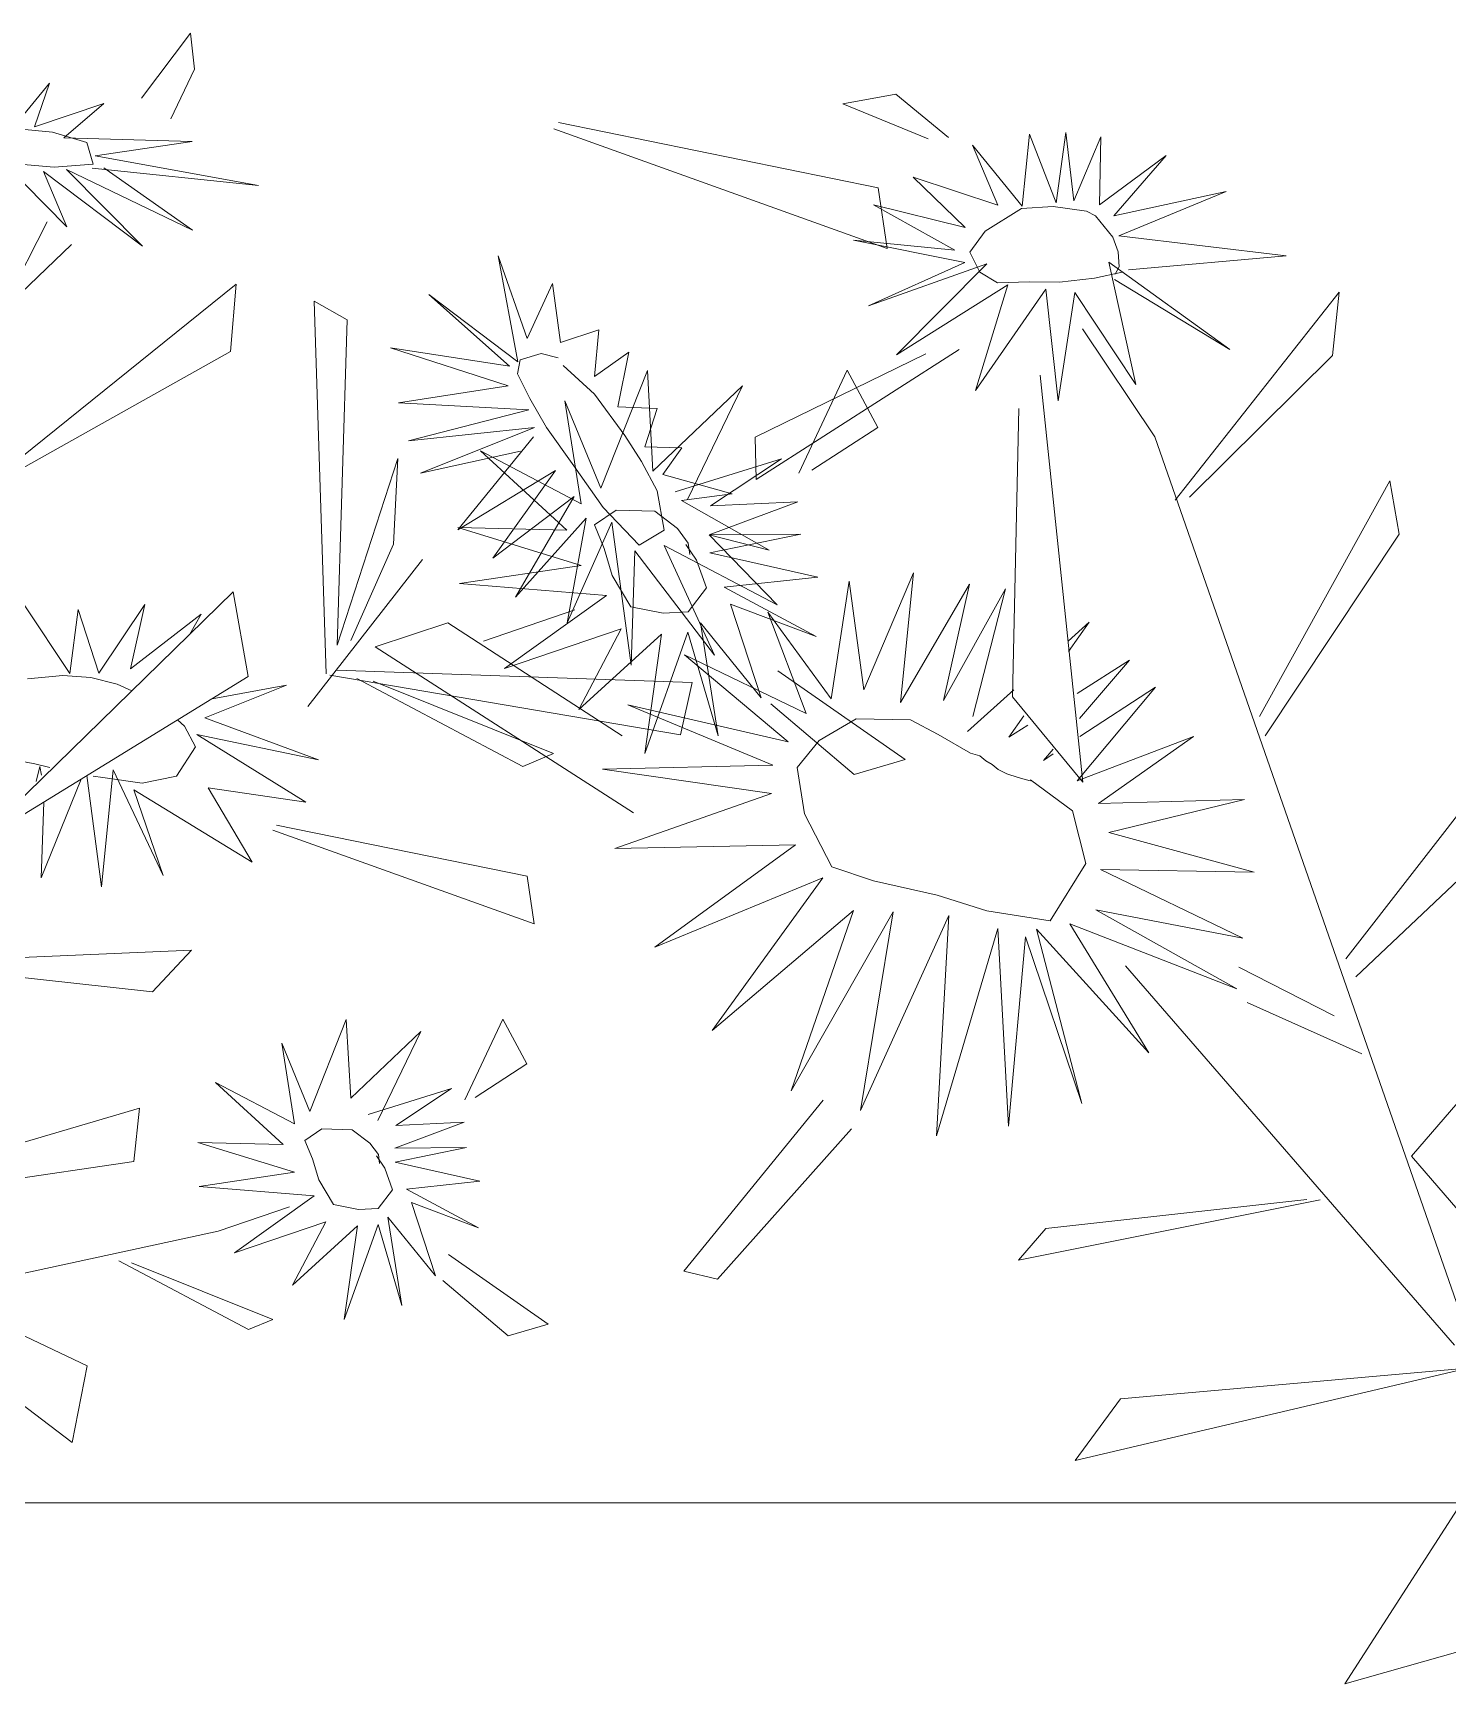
# Model space of a CAD drawing. Header units: millimetres. Extents: x 3614 to 12428, y -844 to 6844.
# Drawn here: x 5508.617 to 5508.7493, y -474.1599 to -474.0055 of the extents above; entities that cross this region are included whole.
import ezdxf

# ---------------------------------------------------------------- set-up
doc = ezdxf.new("R2010")
doc.units = ezdxf.units.MM
doc.header["$LTSCALE"] = 40
doc.header["$MEASUREMENT"] = 0
doc.layers.get('0').update_dxf_attribs({"linetype": 'CONTINUOUS', "lineweight": 20})
doc.layers.add('Hatch', color=42, linetype='CONTINUOUS', lineweight=15)
doc.layers.add('landscaping', color=3, linetype='CONTINUOUS', lineweight=13)

# ---------------------------------------------------------------- blocks, each defined once
blk = doc.blocks.new('margarita')
at = {"layer": 'landscaping', "color": 86, "linetype": 'Continuous'}
for p, q in [((99.49688093906708, 207.2201196195241), (99.51360220290123, 207.2339131926935)), ((99.53031811175224, 207.2308639009253), (99.50332869480292, 207.2197130841956)), ((99.51360220290123, 207.2339131926935), (99.53031811175224, 207.2308639009253)), ((99.51631449051048, 207.1850031901784), (99.62187697566222, 207.2228961088127)), ((99.6204042191329, 207.2249563741366), (99.5191969427814, 207.2042447606416)), ((99.5191969427814, 207.2042447606416), (99.51631449051048, 207.1850031901784)), ((99.37321339031547, 207.1712214539577), (99.37535788919115, 207.1511020485603)), ((99.42513771189131, 207.1053350306001), (99.37321339031547, 207.1712214539577)), ((99.43160235658723, 207.125398115781), (99.45447021630629, 207.1595921862732)), ((99.55778343350849, 207.1118205441271), (99.49348139871944, 207.153019702517)), ((99.37535788919115, 207.1511020485603), (99.42054645176444, 207.1062466639941)), ((99.50408664023031, 207.1516688870242), (99.55805391690765, 207.1252456772266)), ((99.4543852000016, 207.0159543611393), (99.46786367074913, 207.1448739763589)), ((99.52892754416962, 207.1464953635664), (99.51925044722358, 207.1283565848949)), ((99.54429598068148, 207.113817105577), (99.52892754416962, 207.1464953635664)), ((99.47465873755036, 207.1343530061961), (99.47663818579343, 207.0430375763354)), ((99.51925044722358, 207.1283565848949), (99.5401404115734, 207.1147625374301)), ((99.43160235658723, 207.125398115781), (99.32878207112957, 206.8303359649322)), ((99.55805391690765, 207.1252456772266), (99.55778343350849, 207.1118205441271)), ((99.35713951811695, 207.1114702909357), (99.35422210382404, 207.0945800595919)), ((99.39837136991716, 207.0367845331086), (99.35713951811695, 207.1114702909357)), ((99.35422210382404, 207.0945800595919), (99.39665870355024, 207.0306757739947)), ((99.65536276510142, 207.0665017790303), (99.60024191108141, 207.0307094095631)), ((99.67841401139452, 207.0588707509657), (99.65536276510142, 207.0665017790303)), ((99.59659198065262, 207.0063371123211), (99.67841401139452, 207.0588707509657)), ((99.55089615778502, 207.0512973060239), (99.51063925821978, 207.0231795330253)), ((99.62190731880173, 207.0251090081781), (99.67904780469887, 207.0480159833913)), ((99.6842401230834, 207.0487818618369), (99.6317070517766, 207.0209795700062)), ((99.47663818579343, 207.0430375763354), (99.4543852000016, 207.0159543611393)), ((99.52675510581815, 207.0184528067595), (99.55316972695351, 207.0407886710868)), ((99.37107491241852, 206.960043501659), (99.3161483945307, 207.030768221649)), ((99.51063925821978, 207.0231795330253), (99.52675510581815, 207.0184528067595)), ((99.6317070517766, 207.0209795700062), (99.62190731880173, 207.0251090081781)), ((99.31482653241423, 207.004584556158), (99.36786983964242, 206.954360592413)), ((99.44080880702963, 206.9578452768334), (99.33667201476726, 206.8376500976489)), ((99.37480366645431, 206.9420379575585), (99.40496634672165, 206.957419874608)), ((99.36597168717152, 206.9299426444608), (99.40233971985948, 206.9461680224347)), ((99.3356652835552, 206.9145515841706), (99.35025337107763, 206.8975699898863)), ((99.58073259360563, 206.8611105066195), (99.53656949015793, 206.9152831108667)), ((99.52764471391122, 206.9062588195403), (99.56998494198385, 206.8586468821319)), ((99.35025337107763, 206.8975699898863), (99.30771738774266, 206.8480829388655)), ((99.47472551100613, 206.8646603386921), (99.37918422720458, 206.8836939966327)), ((99.38340259459328, 206.8838396900602), (99.46607394859596, 206.8746762107894)), ((99.46607394859596, 206.8746762107894), (99.47472551100613, 206.8646603386921)), ((99.56998494198385, 206.8586468821319), (99.58073259360563, 206.8611105066195)), ((99.29824101170128, 206.844268591461), (99.37138902698015, 206.7303989232402)), ((99.32918876733568, 206.8307306017217), (99.44240861396764, 206.8206751324769)), ((99.45675645373429, 206.8011403090579), (99.33063841205403, 206.8308430570067)), ((99.44240861396764, 206.8206751324769), (99.45675645373429, 206.8011403090579)), ((99.37138902698015, 206.7303989232402), (99.3278450784683, 206.7427792303838))]:
    blk.add_line(p, q, dxfattribs=at)
at = {"layer": 'landscaping', "color": 50, "linetype": 'Continuous'}
for p, q in [((99.44865793500477, 207.2203466353782), (99.45723350199316, 207.2001263194602)), ((99.44903395621792, 207.1988202378852), (99.44865793500477, 207.2203466353782)), ((99.45723350199316, 207.2001263194602), (99.45976015501371, 207.2217434875109)), ((99.45976015501371, 207.2217434875109), (99.46278168259056, 207.199485507434)), ((99.46278168259056, 207.199485507434), (99.47123156972313, 207.2211609649249)), ((99.47123156972313, 207.2211609649249), (99.4735333669676, 207.1984449474611)), ((99.4735333669676, 207.1984449474611), (99.48928515237516, 207.2177410212965)), ((99.48928515237516, 207.2177410212965), (99.48126883903812, 207.1987772197136)), ((99.42798643774869, 207.2144582221641), (99.44903395621792, 207.1988202378852)), ((99.44455755834792, 207.1953937606694), (99.42798643774869, 207.2144582221641)), ((99.48126883903812, 207.1987772197136), (99.5080775640852, 207.2075509410652)), ((99.5080775640852, 207.2075509410652), (99.49162960957274, 207.1916822905435)), ((99.40892789893408, 207.2030730936508), (99.44455755834792, 207.1953937606694)), ((99.44300584434771, 207.1889815409554), (99.40892789893408, 207.2030730936508)), ((99.44486966942812, 207.1885905216847), (99.45038547379974, 207.1953102532372)), ((99.45038547379974, 207.1953102532372), (99.45317453261785, 207.1968656235823)), ((99.45317453261785, 207.1968656235823), (99.4637300003113, 207.1983544643309)), ((99.4637300003113, 207.1983544643309), (99.47381067091735, 207.1976630526345)), ((99.47381067091735, 207.1976630526345), (99.48525258824414, 207.190517590166)), ((99.49162960957274, 207.1916822905435), (99.52060748678268, 207.1988830669198)), ((99.52060748678268, 207.1988830669198), (99.49488569552094, 207.1844374216496)), ((99.39002471858645, 207.1827291458107), (99.44300584434771, 207.1889815409554)), ((99.44318384437963, 207.1839071079829), (99.44486966942812, 207.1885905216847)), ((99.48525258824414, 207.190517590166), (99.49008582849794, 207.183797272789)), ((99.44290211827798, 207.1791992167986), (99.44318384437963, 207.1839071079829)), ((99.49008582849794, 207.183797272789), (99.48701304956866, 207.1775338565764)), ((99.5269814480394, 207.1875972365607), (99.49173581458332, 207.1805772408138)), ((99.49488569552094, 207.1844374216496), (99.5269814480394, 207.1875972365607)), ((99.43984604199804, 207.178293139666), (99.39002471858645, 207.1827291458107)), ((99.4461311725755, 207.1806553199357), (99.40784948951088, 207.1530508516971)), ((99.43759857476593, 207.1419705159855), (99.4461311725755, 207.1806553199357)), ((99.44416074810371, 207.1768866346996), (99.44290211827798, 207.1791992167986)), ((99.48476137347973, 207.180170605482), (99.51329995605565, 207.151323428626)), ((99.52222779149557, 207.1668765127689), (99.48476137347973, 207.180170605482)), ((99.49173581458332, 207.1805772408138), (99.52222779149557, 207.1668765127689)), ((99.40784948951088, 207.1530508516971), (99.444294936494, 207.1751568316834)), ((99.45061594578812, 207.1756471800376), (99.4418485577243, 207.1775106744805)), ((99.46171123263693, 207.1743664756473), (99.45061594578812, 207.1756471800376)), ((99.4713001659583, 207.1744413272491), (99.46171123263693, 207.1743664756473)), ((99.48134683140366, 207.1741494823797), (99.4713001659583, 207.1744413272491)), ((99.4780558261548, 207.1734919799437), (99.4883068996375, 207.1400125349448)), ((99.51329995605565, 207.151323428626), (99.4780558261548, 207.1734919799437)), ((99.48701304956866, 207.1775338565764), (99.48134683140366, 207.1741494823797)), ((99.45690151878273, 207.1710475412338), (99.43759857476593, 207.1419705159855)), ((99.46214765873206, 207.1367786398857), (99.45690151878273, 207.1710475412338)), ((99.46608589568498, 207.1721612152959), (99.46214765873206, 207.1367786398857)), ((99.4883068996375, 207.1400125349448), (99.46608589568498, 207.1721612152959)), ((99.56213111214458, 207.1414643244374), (99.57950468216123, 207.1055003054064)), ((99.59047228437277, 207.1145025268941), (99.56213111214458, 207.1414643244374)), ((99.59223256794589, 207.1463350211693), (99.59047228437277, 207.1145025268941)), ((99.60693624994143, 207.1090766304929), (99.59223256794589, 207.1463350211693)), ((99.61834962946803, 207.1367693143246), (99.60693624994143, 207.1090766304929)), ((99.61315379049128, 207.1041256776036), (99.61834962946803, 207.1367693143246)), ((99.64510005817404, 207.1209137528698), (99.61315379049128, 207.1041256776036)), ((99.61773735684193, 207.0957882059539), (99.64510005817404, 207.1209137528698)), ((99.54977228383284, 207.1184084065686), (99.57222257776093, 207.1034870623753)), ((99.58339496816923, 207.1079745994012), (99.54977228383284, 207.1184084065686)), ((99.54455853334372, 207.1047823494049), (99.57264384968124, 207.0942810689492)), ((99.57222257776093, 207.1034870623753), (99.54455853334372, 207.1047823494049)), ((99.54360092004524, 207.0945646798674), (99.57249954458744, 207.0886550560584)), ((99.57264384968124, 207.0942810689492), (99.54360092004524, 207.0945646798674)), ((99.61321055301792, 207.0845684865221), (99.65223389307852, 207.096651824328)), ((99.65223389307852, 207.096651824328), (99.61773735684193, 207.0957882059539)), ((99.57249954458744, 207.0886550560584), (99.5382426812282, 207.080926411107)), ((99.6517182759268, 207.0788616571573), (99.61321055301792, 207.0845684865221)), ((99.49020680271204, 207.0786847773606), (99.49845973795834, 207.0418326899859)), ((99.51206890921443, 207.0412585308439), (99.49020680271204, 207.0786847773606)), ((99.50801519587989, 207.0822397628437), (99.51206890921443, 207.0412585308439)), ((99.52371783566588, 207.0452404094878), (99.50801519587989, 207.0822397628437)), ((99.52833922361279, 207.0796519124395), (99.52371783566588, 207.0452404094878)), ((99.53400006502724, 207.0424161982066), (99.52833922361279, 207.0796519124395)), ((99.5382426812282, 207.080926411107), (99.56794466561321, 207.077797249304)), ((99.60519900083773, 207.0750724126138), (99.6517182759268, 207.0788616571573)), ((99.47879712701193, 207.0772560505093), (99.48922875624565, 207.0367685783544)), ((99.49845973795834, 207.0418326899859), (99.47879712701193, 207.0772560505093)), ((99.56794466561321, 207.077797249304), (99.53882577617863, 207.062135222101)), ((99.63746533688824, 207.0520359530144), (99.60519900083773, 207.0750724126138)), ((99.55403766137572, 207.0698711843212), (99.53400006502724, 207.0424161982066)), ((99.53882577617863, 207.062135222101), (99.5658851876486, 207.0723837496484)), ((99.5419434570777, 207.0377796679593), (99.55403766137572, 207.0698711843212)), ((99.5658851876486, 207.0723837496484), (99.55623246696058, 207.0426561433492)), ((99.64408400494509, 207.0607008086479), (99.61517137463278, 207.0705922763563)), ((99.4588511893388, 207.0573728337844), (99.45234397603001, 207.0666914656554)), ((99.45901270863165, 207.0606952779932), (99.45234397603001, 207.0666914656554)), ((99.55623246696058, 207.0426561433492), (99.5753889092778, 207.0664199226727)), ((99.5753889092778, 207.0664199226727), (99.56985025358759, 207.0306704687172)), ((99.56985025358759, 207.0306704687172), (99.57940994528565, 207.0634720878026)), ((99.57940994528565, 207.0634720878026), (99.59303695264386, 207.0250429180166)), ((99.60047171306931, 207.0645623129311), (99.63746533688824, 207.0520359530144)), ((99.61397650652428, 207.0389831816175), (99.60047171306931, 207.0645623129311)), ((99.58777195422931, 207.0628519648928), (99.61397650652428, 207.0389831816175)), ((99.59303695264386, 207.0250429180166), (99.58777195422931, 207.0628519648928)), ((99.45540519242307, 207.0362029014685), (99.4395698361412, 207.0546524264872)), ((99.4561289378816, 207.044082479726), (99.4395698361412, 207.0546524264872)), ((99.58046208005285, 207.0563433811146), (99.5419434570777, 207.0377796679593)), ((99.54759888941092, 207.0288001734787), (99.58046208005285, 207.0563433811146)), ((99.45530693662351, 207.0304099500793), (99.43134196178696, 207.0460442814715)), ((99.43134196178696, 207.0460442814715), (99.45609613293516, 207.0164481672711)), ((99.47616405943464, 207.0452705951883), (99.49090995793811, 207.0320083471763)), ((99.47306319487384, 207.0370160425671), (99.47777443073728, 207.0302651976838)), ((99.59845971918017, 207.0405339996325), (99.54759888941092, 207.0288001734787)), ((99.55254838428628, 207.0213957984565), (99.59845971918017, 207.0405339996325)), ((99.4718078896433, 207.0340751456326), (99.47777443073728, 207.0302651976838)), ((99.41928195260073, 207.0304367857267), (99.44936562832943, 207.0092249803189)), ((99.45609613293516, 207.0164481672711), (99.41928195260073, 207.0304367857267)), ((99.46376681904323, 207.0264594210709), (99.46682563608485, 207.0228953202991)), ((99.46371427782087, 207.0249257635401), (99.46682563608485, 207.0228953202991)), ((99.60645879254484, 207.0201425840295), (99.55254838428628, 207.0213957984565)), ((99.55295557996048, 207.012371259871), (99.60645879254484, 207.0201425840295)), ((99.60257357769966, 206.9950278655834), (99.55295557996048, 207.012371259871)), ((99.40318021173037, 207.0105318217741), (99.44613571030865, 207.0000998386988)), ((99.44936562832943, 207.0092249803189), (99.40318021173037, 207.0105318217741)), ((99.44613571030865, 207.0000998386988), (99.40015534934895, 206.9874758113313)), ((99.54531434476542, 206.9962008348089), (99.60257357769966, 206.9950278655834)), ((99.58983035122186, 206.963790711681), (99.54531434476542, 206.9962008348089)), ((99.40015534934895, 206.9874758113313), (99.4487963258042, 206.9883514250963)), ((99.4487963258042, 206.9883514250963), (99.40367384744677, 206.9665562771069)), ((99.53664581605356, 206.9857480834018), (99.58983035122186, 206.963790711681)), ((99.57175189678104, 206.9373924147277), (99.53664581605356, 206.9857480834018)), ((99.40367384744677, 206.9665562771069), (99.45022269909289, 206.9756015529701)), ((99.45022269909289, 206.9756015529701), (99.40564171061779, 206.9505886464899)), ((99.51444102427764, 206.9749684309861), (99.54669596272501, 206.9182421761506)), ((99.52471923744163, 206.9120087806208), (99.51444102427764, 206.9749684309861)), ((99.526947418071, 206.9753959813172), (99.57175189678104, 206.9373924147277)), ((99.54669596272501, 206.9182421761506), (99.526947418071, 206.9753959813172)), ((99.40564171061779, 206.9505886464899), (99.45844122357911, 206.9711679097429)), ((99.45844122357911, 206.9711679097429), (99.43346715787027, 206.9302879141586)), ((99.43346715787027, 206.9302879141586), (99.46907538256113, 206.9694572529248)), ((99.46907538256113, 206.9694572529248), (99.45469713115361, 206.914185650609)), ((99.47784910707928, 206.9071050619522), (99.48130664391834, 206.9696819162349)), ((99.48130664391834, 206.9696819162349), (99.50069571985952, 206.9039867243403)), ((99.49673924374376, 206.9737757671884), (99.52471923744163, 206.9120087806208)), ((99.50069571985952, 206.9039867243403), (99.49673924374376, 206.9737757671884)), ((99.45469713115361, 206.914185650609), (99.47247340018896, 206.967002710156)), ((99.47247340018896, 206.967002710156), (99.47784910707928, 206.9071050619522))]:
    blk.add_line(p, q, dxfattribs=at)
for points in [[(99.57881458486395, 207.0880586876274), (99.5792620418863, 207.0917162506435), (99.58269551907301, 207.096329621473), (99.58985682870123, 207.1017748019478), (99.60207416849676, 207.1021789260905), (99.60900253250166, 207.0974646586803), (99.6059381364032, 207.0899812364316), (99.60339219571821, 207.081451779296), (99.59744847629696, 207.0715724878514), (99.58725515490721, 207.0695139497669), (99.57934191622444, 207.0699863389523), (99.57351003142028, 207.0775038069199), (99.57662222989045, 207.0862587349421), (99.58002778661086, 207.0912320244399)], [(99.48989400821456, 207.0251803190454), (99.5002076424878, 207.0310666279969), (99.50889892278644, 207.0357568781792), (99.52612601550872, 207.0360220504772), (99.537868318006, 207.0291676923704), (99.54478567825007, 207.0206000315316), (99.54247186445923, 207.0059622307489), (99.53385234711531, 206.9892274529273), (99.52061936466741, 206.9847194843674), (99.5004876064641, 206.9802129549221), (99.4847040767592, 206.9752383240759), (99.46468342296318, 206.9720794243323), (99.45336009779129, 206.9902119694392), (99.45767184495004, 207.0068803768445), (99.47092061038386, 207.0167446101384)], [(99.48989400821456, 207.0251803190454), (99.48700791346508, 207.0243586414345), (99.48504875627395, 207.0227332476048), (99.48305160727271, 207.0216234598485), (99.48112744790987, 207.0199606607777), (99.47844078237772, 207.0186369035053), (99.47477641099279, 207.0175171395326), (99.47097846768186, 207.0164642451389), (99.47092061038386, 207.0167446101384)]]:
    blk.add_lwpolyline(points, dxfattribs=at)
blk = doc.blocks.new('FLORES')
at = {"color": 86, "linetype": 'Continuous'}
for p, q in [((-0.308656170687442, -0.4403979416059089), (-0.2909181706874335, -0.4125879416063185)), ((-0.2909181706874335, -0.4125879416063185), (-0.2881541706875907, -0.4270349416058822)), ((-0.2881541706875907, -0.4270349416058822), (-0.2961511706877502, -0.4478019416058602)), ((-0.3564921706876305, -0.5263549416061438), (-0.3428241706875781, -0.4931279416062468)), ((-0.3322101706877731, -0.5016159416057349), (-0.3573641706877026, -0.5297859416062352)), ((-0.3508221706876213, -0.5935329416063837), (-0.2646001706877143, -0.5124509416057778)), ((-0.2646001706877143, -0.5124509416057778), (-0.2648901706876643, -0.5397189416055995)), ((-0.2327571706875062, -0.5167849416059767), (-0.2187991706875039, -0.5232859416058206)), ((-0.2161821706874036, -0.6666689416063605), (-0.2327571706875062, -0.5167849416059767)), ((-0.2187991706875039, -0.5232859416058206), (-0.2126921706878022, -0.6547499416058713)), ((-0.2648901706876643, -0.5397189416055995), (-0.3548921706875774, -0.5998529416058886)), ((-0.2126921706878022, -0.6547499416058713), (-0.1940821706877216, -0.5776419416063732)), ((-0.1940821706877216, -0.5776419416063732), (-0.1930631706874521, -0.6123139416061463)), ((-0.1930631706874521, -0.6123139416061463), (-0.2073131706876268, -0.6524029416062262)), ((-0.1809951706874528, -0.6175499416061144), (-0.22257917068751, -0.6803939416061553)), ((-0.2562711706874836, -0.6365349416058166), (-0.3506621706875705, -0.7441879416058442)), ((-0.2474971706875806, -0.6701839416057851), (-0.2562711706874836, -0.6365349416058166)), ((-0.0684561706877105, -0.6587229416057312), (-0.21211017068768, -0.6648629416061455)), ((-0.0715101706875032, -0.6802129416058165), (-0.0684561706877105, -0.6587229416057312)), ((-0.2147291706875478, -0.6670309416061287), (-0.0715101706875032, -0.6802129416058165)), ((-0.3490231706875022, -0.7438289416061821), (-0.2474971706875806, -0.6701839416057851)), ((-0.1245801706874374, -0.7609339416060834), (-0.2327571706875062, -0.7313189416057071)), ((-0.2314481706877416, -0.7291509416057238), (-0.1289421706875657, -0.7419729416063205)), ((-0.1289421706875657, -0.7419729416063205), (-0.1245801706874374, -0.7609339416060834)), ((-0.3668151706876017, -0.7948829416057493), (-0.2618361706874168, -0.7822429416058299)), ((-0.2618361706874168, -0.7822429416058299), (-0.2762311706875664, -0.8003019416058235)), ((-0.2762311706875664, -0.8003019416058235), (-0.3655061706873823, -0.7974119416060717)), ((-0.1469721706877465, -0.8340709416063987), (-0.13417717068765, -0.8003019416058235)), ((-0.13417717068765, -0.8003019416058235), (-0.1231261706876978, -0.8176379416057102)), ((-0.1231261706876978, -0.8176379416057102), (-0.1429021706877904, -0.832806941605952)), ((-0.4110161706877591, -0.8981769416062093), (-0.2778311706876195, -0.847613941605516)), ((-0.2778311706876195, -0.847613941605516), (-0.2784131706877417, -0.8692839416056017)), ((-0.2784131706877417, -0.8692839416056017), (-0.4066541706876309, -0.8983589416059771)), ((-0.2423531706873803, -0.8947459416061176), (-0.2142921706874006, -0.8826479416059669)), ((-0.2423531706873803, -0.8947459416061176), (-0.3404971706874278, -0.924000941605584)), ((-0.1487171706877746, -0.8969139416061009), (-0.1064061706876203, -0.9218339416059392)), ((-0.4134881706874296, -0.90594194160559), (-0.2909181706874335, -0.953074941605621)), ((-0.1221081706877669, -0.9277929416060144), (-0.1501711706875142, -0.9075669416063761)), ((-0.2945511706876971, -0.9844959416062125), (-0.4043291706877028, -0.9135279416062188)), ((-0.2814671706875344, -0.9097349416063591), (-0.2269411706876383, -0.9333909416057506)), ((-0.2174901706877392, -0.928515941606122), (-0.2762311706875664, -0.9100969416061276)), ((-0.1064061706876203, -0.9218339416059392), (-0.1221081706877669, -0.9277929416060144)), ((-0.2269411706876383, -0.9333909416057506), (-0.2174901706877392, -0.928515941606122)), ((-0.2909181706874335, -0.953074941605621), (-0.2945511706876971, -0.9844959416062125))]:
    blk.add_line(p, q, dxfattribs=at)
at = {"color": 221, "linetype": 'Continuous'}
for p, q in [((-0.3461961706877048, -0.437220941606313), (-0.3594161706875241, -0.4561739416060961)), ((-0.3508181706876314, -0.4552409416058369), (-0.3461961706877048, -0.437220941606313)), ((-0.3236271706875016, -0.4437609416057171), (-0.3508181706876314, -0.4552409416058369)), ((-0.338674170687824, -0.4588449416062872), (-0.3236271706875016, -0.4437609416057171)), ((-0.2868701706876493, -0.4563079416059851), (-0.338674170687824, -0.4588449416062872)), ((-0.3254541706875499, -0.4651179416062521), (-0.2868701706876493, -0.4563079416059851)), ((-0.2587121706875735, -0.4719249416060052), (-0.3254541706875499, -0.4651179416062521)), ((-0.3622111706874023, -0.4705909416055081), (-0.3346971706875195, -0.4946179416058956)), ((-0.3458741706873809, -0.4729929416055825), (-0.3036361706873833, -0.4999569416061719)), ((-0.3346971706875195, -0.4946179416058956), (-0.3458741706873809, -0.4729929416055825)), ((-0.3366311706874114, -0.4715259416055348), (-0.2839691706878113, -0.4919479416060426)), ((-0.3036361706873833, -0.4999569416061719), (-0.3366311706874114, -0.4715259416055348)), ((-0.3263141706876524, -0.4701899416061793), (-0.2587121706875735, -0.4719249416060052)), ((-0.2839691706878113, -0.4919479416060426), (-0.3216931706876096, -0.4696559416063907)), ((-0.1599441706877371, -0.4927499416056095), (-0.1486581706878098, -0.534929941605981)), ((-0.1457571706875171, -0.5251849416056871), (-0.1599441706877371, -0.4927499416056095)), ((-0.1371591706876245, -0.5022259416057864), (-0.1457571706875171, -0.5251849416056871)), ((-0.1321081706875304, -0.5257189416063853), (-0.1371591706876245, -0.5022259416057864)), ((-0.1867041706874772, -0.5105019416062646), (-0.1519901706875828, -0.5369309416058174)), ((-0.1486581706878098, -0.534929941605981), (-0.1867041706874772, -0.5105019416062646)), ((-0.1170611706876627, -0.5194449416060821), (-0.1321081706875304, -0.5257189416063853)), ((-0.1173831706875319, -0.5383999416056326), (-0.1170611706876627, -0.5194449416060821)), ((-0.2004621706875298, -0.5331939416058163), (-0.1518831706877393, -0.5449399416059464)), ((-0.1519901706875828, -0.5369309416058174), (-0.2004621706875298, -0.5331939416058163)), ((-0.1042701706875562, -0.5275869416057617), (-0.1173831706875319, -0.5383999416056326)), ((-0.1069581706875908, -0.5498789416063234), (-0.1042701706875562, -0.5275869416057617)), ((-0.1518831706877393, -0.5449399416059464), (-0.195518170687734, -0.5550859416055687)), ((-0.195518170687734, -0.5550859416055687), (-0.1428541706874569, -0.5538839416061025)), ((-0.1428541706874569, -0.5538839416061025), (-0.1902521706876143, -0.5701689416058005)), ((-0.0911591706878028, -0.5493449416056251), (-0.1069581706875908, -0.5498789416063234)), ((-0.0949201706877432, -0.5652299416063329), (-0.0911591706878028, -0.5493449416056251)), ((-0.1902521706876143, -0.5701689416058005), (-0.1399531706876189, -0.5608249416057447)), ((-0.1399531706876189, -0.5608249416057447), (-0.1844481706877161, -0.5828489416056187)), ((-0.1400601706874625, -0.5646959416056349), (-0.1676821706875273, -0.6044729416055931)), ((-0.0799821706874866, -0.5644299416056242), (-0.0949201706877432, -0.5652299416063329)), ((-0.0867531706877856, -0.5757749416055165), (-0.0799821706874866, -0.5644299416056242)), ((-0.1844481706877161, -0.5828489416056187), (-0.1448971706874147, -0.5708359416060489)), ((-0.1676821706875273, -0.6044729416055931), (-0.1301721706874161, -0.5775099416062517)), ((-0.1301721706874161, -0.5775099416062517), (-0.1526351706876596, -0.6147509416062463)), ((-0.0581641706877747, -0.581380941606142), (-0.0867531706877856, -0.5757749416055165)), ((-0.0784771706877621, -0.5856529416062699), (-0.0581641706877747, -0.581380941606142)), ((-0.0415051706874294, -0.6030059416055451), (-0.0784771706877621, -0.5856529416062699)), ((-0.1526351706876596, -0.6147509416062463), (-0.1217891706875491, -0.5873879416060959)), ((-0.1217891706875491, -0.5873879416060959), (-0.1423181706874459, -0.6298349416059068)), ((-0.1423181706874459, -0.6298349416059068), (-0.1163081706874038, -0.5957979416055537)), ((-0.1163081706874038, -0.5957979416055537), (-0.1207151706877596, -0.6385109416062849)), ((-0.1207151706877596, -0.6385109416062849), (-0.1057751706877354, -0.5965979416062624)), ((-0.1057751706877354, -0.5965979416062624), (-0.0936311706874733, -0.6535949416059454)), ((-0.066224170687434, -0.5985999416055279), (-0.0415051706874294, -0.6030059416055451)), ((-0.0365611706876337, -0.6247629416059794), (-0.066224170687434, -0.5985999416055279)), ((-0.0956741706874311, -0.6074099416057948), (-0.0603131706876923, -0.6470539416062026)), ((-0.0936311706874733, -0.6535949416059454), (-0.0956741706874311, -0.6074099416057948)), ((-0.0839591706877912, -0.6043399416060427), (-0.0365611706876337, -0.6247629416059794)), ((-0.0603131706876923, -0.6470539416062026), (-0.0839591706877912, -0.6043399416060427)), ((-0.2913851706877324, -0.6443849416057787), (-0.3078281706877135, -0.6734839416060936)), ((-0.2952531706875163, -0.6708139416062409), (-0.2913851706877324, -0.6443849416057787)), ((-0.2684931706877762, -0.6465199416055043), (-0.2952531706875163, -0.6708139416062409)), ((-0.2723861706873833, -0.654913941605912), (-0.2684931706877762, -0.6465199416055043)), ((-0.3195431706878082, -0.6745519416056709), (-0.3400701706874827, -0.6482559416056688)), ((-0.3181451706874725, -0.6485229416060179), (-0.3195431706878082, -0.6745519416056709)), ((-0.3078281706877135, -0.6734839416060936), (-0.3181451706874725, -0.6485229416060179)), ((-0.2637631706876675, -0.6881669416055161), (-0.2318431706877675, -0.6724159416056068)), ((-0.2613521706877293, -0.6802339416056498), (-0.2318431706877675, -0.6724159416056068)), ((-0.2165831706876418, -0.7015149416059216), (-0.2637631706876675, -0.6881669416055161)), ((-0.2664501706878184, -0.6951079416060681), (-0.2165831706876418, -0.7015149416059216)), ((-0.2203441706875822, -0.7190009416056569), (-0.2664501706878184, -0.6951079416060681)), ((-0.329767170687461, -0.7191669416063747), (-0.3286851706876916, -0.7130159416058746)), ((-0.3286851706876916, -0.7130159416058746), (-0.3277291706878316, -0.7164189416055821)), ((-0.3000901706874686, -0.7595799416060915), (-0.2990141706874567, -0.7120599416060145)), ((-0.2990141706874567, -0.7120599416060145), (-0.2755861706874896, -0.7530399416057776)), ((-0.3116751706876641, -0.7167369416059158), (-0.3247031706875134, -0.757843941605927)), ((-0.3095301706877365, -0.7151809416057519), (-0.3000901706874686, -0.7595799416060915)), ((-0.2900961706874625, -0.719401941605895), (-0.240119170687791, -0.7448969416057594)), ((-0.2755861706874896, -0.7530399416057776), (-0.2900961706874625, -0.719401941605895)), ((-0.2602171706877527, -0.7163319416061427), (-0.2203441706875822, -0.7190009416056569)), ((-0.240119170687791, -0.7448969416057594), (-0.2602171706877527, -0.7163319416061427)), ((-0.32603017068746, -0.7271489416055488), (-0.3247031706875134, -0.757843941605927)), ((-0.2090581706876549, -0.8436419416059948), (-0.1972801706876055, -0.8053579416057914)), ((-0.1972801706876055, -0.8053579416057914), (-0.1930631706874521, -0.8369589416063828)), ((-0.1930631706874521, -0.8369589416063828), (-0.1668921706874755, -0.8078859416057753)), ((-0.1668921706874755, -0.8078859416057753), (-0.1814321706876001, -0.8450859416055321)), ((-0.22257917068751, -0.8169149416056027), (-0.2090581706876549, -0.8436419416059948)), ((-0.2148741706875228, -0.8490589416063015), (-0.22257917068751, -0.8169149416056027)), ((-0.1855021706875561, -0.8429199416062259), (-0.1527871706877306, -0.8299169416061998)), ((-0.1527871706877306, -0.8299169416061998), (-0.174016170687679, -0.846529941605979)), ((-0.2480231706873894, -0.8347919416058289), (-0.2148741706875228, -0.8490589416063015)), ((-0.2187991706875039, -0.857725941606361), (-0.2480231706873894, -0.8347919416058289)), ((-0.174016170687679, -0.846529941605979), (-0.1465351706875992, -0.8430989416058878)), ((-0.1465351706875992, -0.8430989416058878), (-0.1737241706875068, -0.8557409416055746)), ((-0.1737241706875068, -0.8557409416055746), (-0.1447901706875712, -0.8532119416061617)), ((-0.1447901706875712, -0.8532119416061617), (-0.1731451706874907, -0.8613389416062203)), ((-0.2532591706878122, -0.8595329416060054), (-0.2187991706875039, -0.857725941606361)), ((-0.2134181706875609, -0.8685619416058328), (-0.2532591706878122, -0.8595329416060054)), ((-0.1731451706874907, -0.8613389416062203), (-0.1383931706874648, -0.8663949416061882)), ((-0.1383931706874648, -0.8663949416061882), (-0.1677641706875477, -0.8718119416055856)), ((-0.2513691706878092, -0.8772299416062308), (-0.2134181706875609, -0.8685619416058328)), ((-0.1677641706875477, -0.8718119416055856), (-0.1375211706873927, -0.885174941605612)), ((-0.2046961706875265, -0.8774099416062313), (-0.2513691706878092, -0.8772299416062308)), ((-0.2350841706876565, -0.9028729416061764), (-0.2046961706875265, -0.8774099416062313)), ((-0.1652921706874224, -0.8770499416062307), (-0.1533691706873981, -0.90594194160559)), ((-0.1375211706873927, -0.885174941605612), (-0.1652921706874224, -0.8770499416062307)), ((-0.1991701706876085, -0.8875229416055956), (-0.2350841706876565, -0.9028729416061764)), ((-0.2106561706874856, -0.9140699416059874), (-0.1991701706876085, -0.8875229416055956)), ((-0.1780871706875189, -0.8869809416058274), (-0.1887011706877786, -0.9263489416055676)), ((-0.1660191706875196, -0.9189449416056163), (-0.1780871706875189, -0.8869809416058274)), ((-0.174306170687629, -0.8837309416060746), (-0.1660191706875196, -0.9189449416056163)), ((-0.1533691706873981, -0.90594194160559), (-0.174306170687629, -0.8837309416060746)), ((-0.1863761706873959, -0.8882459416057031), (-0.2106561706874856, -0.9140699416059874)), ((-0.1887011706877786, -0.9263489416055676), (-0.1863761706873959, -0.8882459416057031))]:
    blk.add_line(p, q, dxfattribs=at)
at = {"color": 50, "linetype": 'Continuous'}
for p, q in [((-0.1395241706874515, -0.5307919416057417), (-0.1477981706877074, -0.533994941605954)), ((-0.1326441706875414, -0.5319929416057791), (-0.1395241706874515, -0.5307919416057417)), ((-0.1477981706877074, -0.533994941605954), (-0.1485511706875116, -0.5397349416055591)), ((-0.1485511706875116, -0.5397349416055591), (-0.1427471706876133, -0.5493449416056251)), ((-0.1168451706877533, -0.5454739416057351), (-0.130281170687482, -0.534929941605981)), ((-0.1033031706876102, -0.5612249416056443), (-0.1168451706877533, -0.5454739416057351)), ((-0.1427471706876133, -0.5493449416056251), (-0.1351161706876667, -0.5604239416055066)), ((-0.1351161706876667, -0.5604239416055066), (-0.122865170687561, -0.5751069416058388)), ((-0.0957811706877294, -0.5712369416062871), (-0.1033031706876102, -0.5612249416056443)), ((-0.0885801706873792, -0.5825819416061792), (-0.0957811706877294, -0.5712369416062871)), ((-0.122865170687561, -0.5751069416058388), (-0.1097521706875852, -0.5909909416062078)), ((-0.0844971706875697, -0.5981999416056283), (-0.0885801706873792, -0.5825819416061792)), ((-0.1097521706875852, -0.5909909416062078), (-0.0940601706876407, -0.6050079416057202)), ((-0.0940601706876407, -0.6050079416057202), (-0.0844971706875697, -0.5981999416056283)), ((-0.3223371706878026, -0.6756189416058191), (-0.3364161706873858, -0.6780219416062323)), ((-0.3109451706874609, -0.6754869416056977), (-0.3223371706878026, -0.6756189416058191)), ((-0.3000901706874686, -0.6773549416059838), (-0.3109451706874609, -0.6754869416056977)), ((-0.2940131706874638, -0.6795799416061641), (-0.3000901706874686, -0.6773549416059838)), ((-0.2746781706875083, -0.6899009416059129), (-0.2717161706874833, -0.6921709416058662)), ((-0.2665571706876619, -0.7001799416059953), (-0.2717161706874833, -0.6921709416058662)), ((-0.2733281706875061, -0.7125939416058032), (-0.2665571706876619, -0.7001799416059953)), ((-0.348024170687637, -0.7101909416062995), (-0.3308271706875132, -0.7120599416060145)), ((-0.3246341706878013, -0.7131019416058848), (-0.3308271706875132, -0.7120599416060145)), ((-0.2869791706877152, -0.7164649416056932), (-0.2733281706875061, -0.7125939416058032)), ((-0.3068541706876715, -0.7151309416061054), (-0.3029911706877613, -0.7153979416055449)), ((-0.3029911706877613, -0.7153979416055449), (-0.2869791706877152, -0.7164649416056932))]:
    blk.add_line(p, q, dxfattribs=at)
for points in [[(-0.3676921706875476, -0.4579099416062605), (-0.3710221706875529, -0.4567079416058847), (-0.3811261706875086, -0.4568419416057738), (-0.3910131706876711, -0.4584439416060492), (-0.4036951706877119, -0.4605799416061134), (-0.4141211706875369, -0.4636499416058655), (-0.4190651706877875, -0.4664529416061784), (-0.4141211706875369, -0.4699229416058305), (-0.3952061706874303, -0.4705909416055081), (-0.3772581706877247, -0.4700569416057192), (-0.3557621706874272, -0.4708579416058571), (-0.3416821706875055, -0.4708579416058571), (-0.3260991706876268, -0.4684559416057823), (-0.3292151706874904, -0.4599129416058645), (-0.3434021706877104, -0.4568419416057738), (-0.3574821706876321, -0.4565749416063343), (-0.3711311706876188, -0.45830994160616)], [(-0.1793951706873997, -0.8624219416063283), (-0.1801241706877192, -0.8588099416058979), (-0.1839041706877253, -0.8544759416056991), (-0.1914651706876214, -0.8496009416060701), (-0.2036771706877118, -0.8501429416058384), (-0.2102201706876769, -0.8553789416058066), (-0.2065861706875296, -0.8626029416057575), (-0.2033881706876457, -0.8709099416058164), (-0.1966981706874833, -0.8802999416059833), (-0.1863761706873959, -0.8815639416055205), (-0.1785231706877823, -0.880480941606322), (-0.1732901706874657, -0.8725349416056927), (-0.1770701706874718, -0.8640469416062047), (-0.1808501706874779, -0.8593519416056665)]]:
    blk.add_lwpolyline(points, dxfattribs=at)
blk = doc.blocks.new('FLOWERS')
at = {"layer": 'Hatch'}
blk.add_line((-8.270145654401858, 10.2250924433174), (33.91735434559814, 10.2250924433174), dxfattribs=at)
at = {"color": 1, "linetype": 'Continuous', "lineweight": 9, "xscale": 13.99999999999864, "yscale": 13.99999999999864, "zscale": 13.99999999999864}
blk.add_blockref('margarita', (-1365.839372566086, -2884.803362198654), dxfattribs=at)
at = {"color": 1, "linetype": 'ByBlock', "lineweight": 9, "xscale": -10.96633254055716, "yscale": 10.96633254055916, "zscale": 10.96633254055839, "rotation": 4.435800703027998}
blk.add_blockref('FLORES', (26.94620620139176, 21.00635623132985), dxfattribs=at)

msp = doc.modelspace()

# ---------------------------------------------------------------- block references
at = {"layer": 'landscaping', "xscale": -0.02109375, "yscale": 0.02109375, "zscale": 0.02109375}
msp.add_blockref('FLOWERS', (5509.274617868994, -474.3586559241054), dxfattribs=at)

doc.saveas('drawing.dxf')
